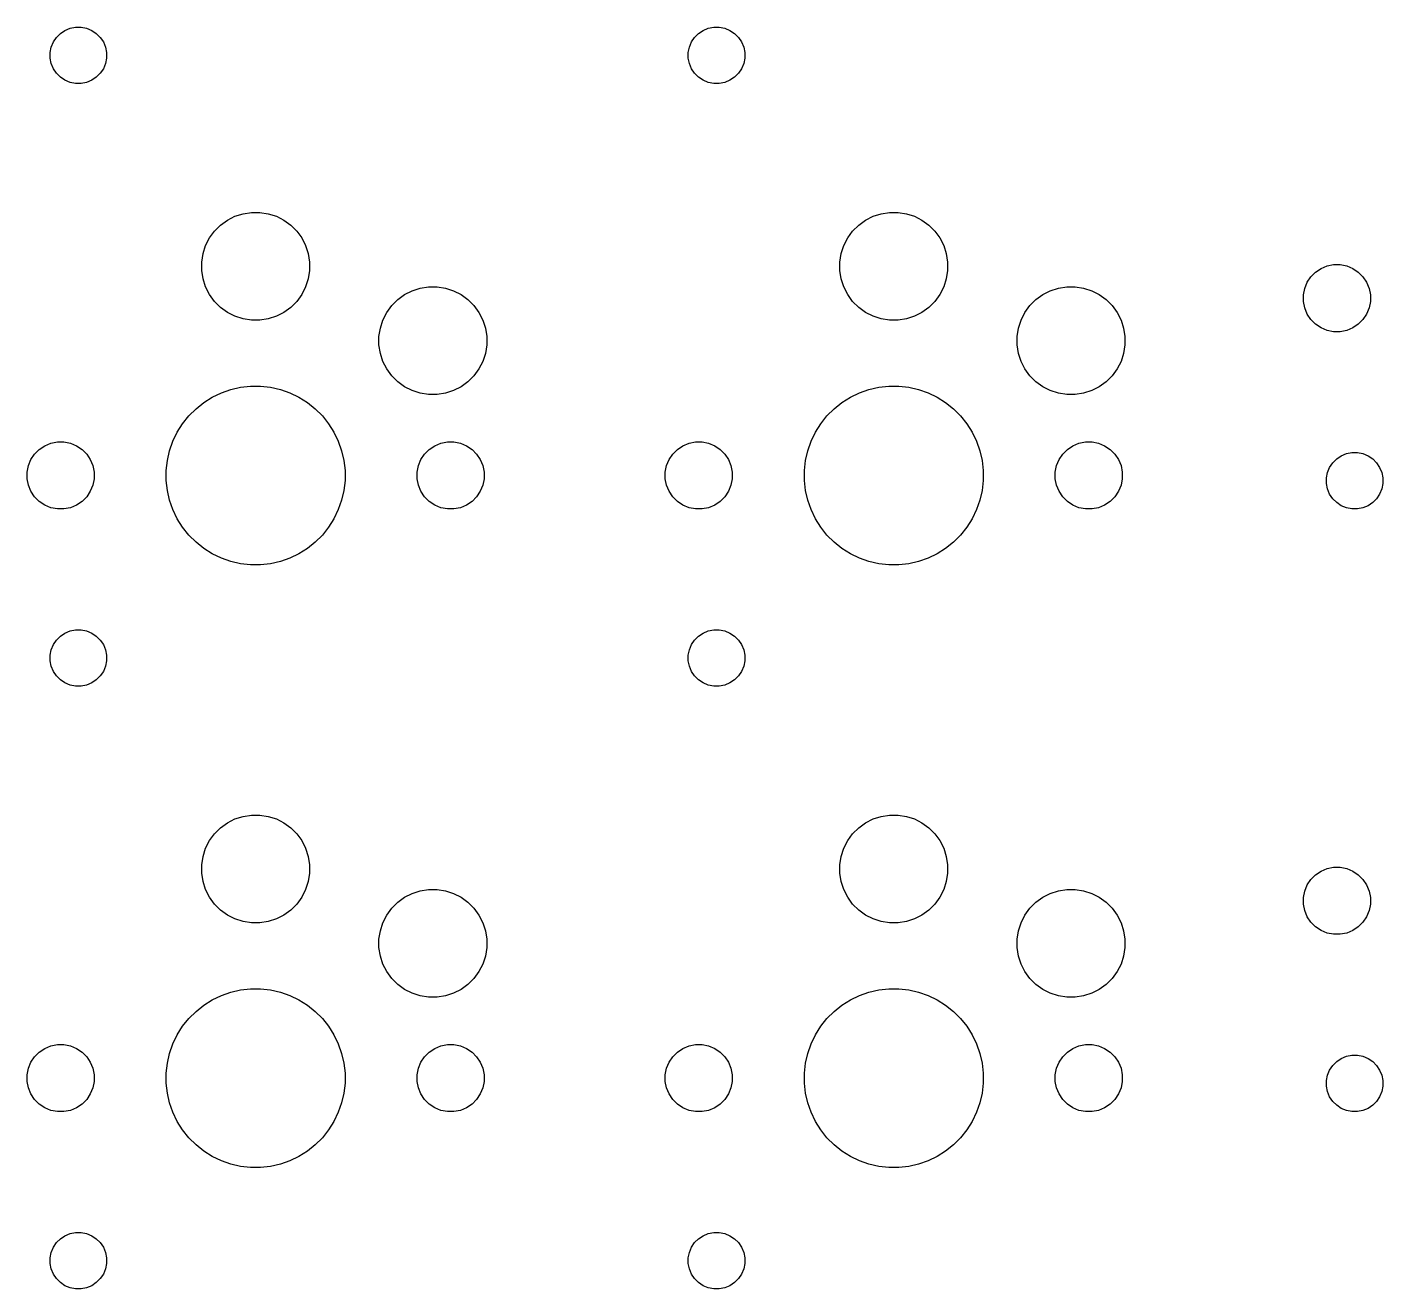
# Model space of a CAD drawing. Extents: x -0.25 to 5.63, y -3.27 to 0.69.
# Drawn here: x -0.254 to 1.252, y -2.242 to -0.841 of the extents above; entities that cross this region are included whole.
import ezdxf

# ---------------------------------------------------------------- set-up
doc = ezdxf.new("R2010")
doc.units = 0
doc.header["$MEASUREMENT"] = 0
doc.layers.add('BLACK', color=7, linetype='CONTINUOUS')

msp = doc.modelspace()

# ---------------------------------------------------------------- linework, layer by layer
at = {"layer": 'BLACK', "linetype": 'CONTINUOUS'}
for p, q in [((-0.2117, -0.8443), (-0.206, -0.8419)), ((-0.206, -0.8419), (-0.1999, -0.8407)), ((-0.1999, -0.8407), (-0.1938, -0.8407)), ((-0.1938, -0.8407), (-0.1877, -0.8419)), ((-0.1877, -0.8419), (-0.182, -0.8443)), ((0.497, -0.8443), (0.5027, -0.8419)), ((0.5027, -0.8419), (0.5087, -0.8407)), ((0.5087, -0.8407), (0.5149, -0.8407)), ((0.5149, -0.8407), (0.521, -0.8419)), ((0.521, -0.8419), (0.5267, -0.8443)), ((-0.227, -0.8629), (-0.2246, -0.8572)), ((-0.2246, -0.8572), (-0.2212, -0.8521)), ((-0.2212, -0.8521), (-0.2168, -0.8477)), ((-0.2168, -0.8477), (-0.2117, -0.8443)), ((-0.182, -0.8443), (-0.1769, -0.8477)), ((-0.1769, -0.8477), (-0.1725, -0.8521)), ((-0.1725, -0.8521), (-0.1691, -0.8572)), ((-0.1691, -0.8572), (-0.1667, -0.8629)), ((0.4817, -0.8629), (0.484, -0.8572)), ((0.484, -0.8572), (0.4875, -0.8521)), ((0.4875, -0.8521), (0.4918, -0.8477)), ((0.4918, -0.8477), (0.497, -0.8443)), ((0.5267, -0.8443), (0.5318, -0.8477)), ((0.5318, -0.8477), (0.5362, -0.8521)), ((0.5362, -0.8521), (0.5396, -0.8572)), ((0.5396, -0.8572), (0.542, -0.8629)), ((-0.2282, -0.869), (-0.227, -0.8629)), ((-0.2282, -0.8751), (-0.2282, -0.869)), ((-0.1667, -0.8629), (-0.1655, -0.869)), ((-0.1655, -0.869), (-0.1655, -0.8751)), ((0.4805, -0.869), (0.4817, -0.8629)), ((0.4805, -0.8751), (0.4805, -0.869)), ((0.542, -0.8629), (0.5432, -0.869)), ((0.5432, -0.869), (0.5432, -0.8751)), ((-0.227, -0.8812), (-0.2282, -0.8751)), ((-0.2246, -0.8869), (-0.227, -0.8812)), ((-0.2212, -0.892), (-0.2246, -0.8869)), ((-0.1691, -0.8869), (-0.1725, -0.892)), ((-0.1667, -0.8812), (-0.1691, -0.8869)), ((-0.1655, -0.8751), (-0.1667, -0.8812)), ((0.4817, -0.8812), (0.4805, -0.8751)), ((0.484, -0.8869), (0.4817, -0.8812)), ((0.4875, -0.892), (0.484, -0.8869)), ((0.5396, -0.8869), (0.5362, -0.892)), ((0.542, -0.8812), (0.5396, -0.8869)), ((0.5432, -0.8751), (0.542, -0.8812)), ((-0.2168, -0.8964), (-0.2212, -0.892)), ((-0.2117, -0.8998), (-0.2168, -0.8964)), ((-0.206, -0.9022), (-0.2117, -0.8998)), ((-0.1999, -0.9034), (-0.206, -0.9022)), ((-0.1877, -0.9022), (-0.1938, -0.9034)), ((-0.182, -0.8998), (-0.1877, -0.9022)), ((-0.1769, -0.8964), (-0.182, -0.8998)), ((-0.1725, -0.892), (-0.1769, -0.8964)), ((0.4918, -0.8964), (0.4875, -0.892)), ((0.497, -0.8998), (0.4918, -0.8964)), ((0.5027, -0.9022), (0.497, -0.8998)), ((0.5087, -0.9034), (0.5027, -0.9022)), ((0.521, -0.9022), (0.5149, -0.9034)), ((0.5267, -0.8998), (0.521, -0.9022)), ((0.5318, -0.8964), (0.5267, -0.8998)), ((0.5362, -0.892), (0.5318, -0.8964)), ((-0.1938, -0.9034), (-0.1999, -0.9034)), ((0.5149, -0.9034), (0.5087, -0.9034)), ((-0.0314, -1.0551), (-0.023, -1.0508)), ((-0.023, -1.0508), (-0.014, -1.0479)), ((-0.014, -1.0479), (-0.0047, -1.0464)), ((-0.0047, -1.0464), (0.0047, -1.0464)), ((0.0047, -1.0464), (0.014, -1.0479)), ((0.014, -1.0479), (0.023, -1.0508)), ((0.023, -1.0508), (0.0314, -1.0551)), ((0.6773, -1.0551), (0.6857, -1.0508)), ((0.6857, -1.0508), (0.6946, -1.0479)), ((0.6946, -1.0479), (0.704, -1.0464)), ((0.704, -1.0464), (0.7134, -1.0464)), ((0.7134, -1.0464), (0.7227, -1.0479)), ((0.7227, -1.0479), (0.7316, -1.0508)), ((0.7316, -1.0508), (0.74, -1.0551)), ((-0.0512, -1.0749), (-0.0457, -1.0673)), ((-0.0457, -1.0673), (-0.039, -1.0606)), ((-0.039, -1.0606), (-0.0314, -1.0551)), ((0.0314, -1.0551), (0.039, -1.0606)), ((0.039, -1.0606), (0.0457, -1.0673)), ((0.0457, -1.0673), (0.0512, -1.0749)), ((0.6575, -1.0749), (0.663, -1.0673)), ((0.663, -1.0673), (0.6697, -1.0606)), ((0.6697, -1.0606), (0.6773, -1.0551)), ((0.74, -1.0551), (0.7477, -1.0606)), ((0.7477, -1.0606), (0.7543, -1.0673)), ((0.7543, -1.0673), (0.7599, -1.0749)), ((-0.0584, -1.0923), (-0.0555, -1.0833)), ((-0.0555, -1.0833), (-0.0512, -1.0749)), ((0.0512, -1.0749), (0.0555, -1.0833)), ((0.0555, -1.0833), (0.0584, -1.0923)), ((0.6503, -1.0923), (0.6532, -1.0833)), ((0.6532, -1.0833), (0.6575, -1.0749)), ((0.7599, -1.0749), (0.7641, -1.0833)), ((0.7641, -1.0833), (0.767, -1.0923)), ((-0.0599, -1.1016), (-0.0584, -1.0923)), ((0.0584, -1.0923), (0.0599, -1.1016)), ((0.6488, -1.1016), (0.6503, -1.0923)), ((0.767, -1.0923), (0.7685, -1.1016)), ((-0.0599, -1.111), (-0.0599, -1.1016)), ((-0.0584, -1.1203), (-0.0599, -1.111)), ((0.0599, -1.111), (0.0584, -1.1203)), ((0.0599, -1.1016), (0.0599, -1.111)), ((0.6488, -1.111), (0.6488, -1.1016)), ((0.6503, -1.1203), (0.6488, -1.111)), ((0.7685, -1.111), (0.767, -1.1203)), ((0.7685, -1.1016), (0.7685, -1.111)), ((1.1719, -1.118), (1.1771, -1.1128)), ((1.1771, -1.1128), (1.1832, -1.1087)), ((1.1832, -1.1087), (1.1899, -1.1059)), ((1.1899, -1.1059), (1.1971, -1.1045)), ((1.1971, -1.1045), (1.2045, -1.1045)), ((1.2045, -1.1045), (1.2116, -1.1059)), ((1.2116, -1.1059), (1.2184, -1.1087)), ((1.2184, -1.1087), (1.2245, -1.1128)), ((1.2245, -1.1128), (1.2297, -1.118)), ((-0.0555, -1.1293), (-0.0584, -1.1203)), ((0.0584, -1.1203), (0.0555, -1.1293)), ((0.1828, -1.1306), (0.1921, -1.1291)), ((0.1921, -1.1291), (0.2016, -1.1291)), ((0.2016, -1.1291), (0.2109, -1.1306)), ((0.6532, -1.1293), (0.6503, -1.1203)), ((0.767, -1.1203), (0.7641, -1.1293)), ((0.8915, -1.1306), (0.9008, -1.1291)), ((0.9008, -1.1291), (0.9102, -1.1291)), ((0.9102, -1.1291), (0.9195, -1.1306)), ((1.165, -1.1309), (1.1678, -1.1241)), ((1.1678, -1.1241), (1.1719, -1.118)), ((1.2297, -1.118), (1.2338, -1.1241)), ((1.2338, -1.1241), (1.2366, -1.1309)), ((-0.0512, -1.1377), (-0.0555, -1.1293)), ((-0.0457, -1.1453), (-0.0512, -1.1377)), ((0.0512, -1.1377), (0.0457, -1.1453)), ((0.0555, -1.1293), (0.0512, -1.1377)), ((0.1512, -1.15), (0.1579, -1.1433)), ((0.1579, -1.1433), (0.1655, -1.1378)), ((0.1655, -1.1378), (0.1739, -1.1335)), ((0.1739, -1.1335), (0.1828, -1.1306)), ((0.2109, -1.1306), (0.2198, -1.1335)), ((0.2198, -1.1335), (0.2282, -1.1378)), ((0.2282, -1.1378), (0.2358, -1.1433)), ((0.2358, -1.1433), (0.2425, -1.15)), ((0.6575, -1.1377), (0.6532, -1.1293)), ((0.663, -1.1453), (0.6575, -1.1377)), ((0.7599, -1.1377), (0.7543, -1.1453)), ((0.7641, -1.1293), (0.7599, -1.1377)), ((0.8599, -1.15), (0.8665, -1.1433)), ((0.8665, -1.1433), (0.8741, -1.1378)), ((0.8741, -1.1378), (0.8825, -1.1335)), ((0.8825, -1.1335), (0.8915, -1.1306)), ((0.9195, -1.1306), (0.9285, -1.1335)), ((0.9285, -1.1335), (0.9369, -1.1378)), ((0.9369, -1.1378), (0.9445, -1.1433)), ((0.9445, -1.1433), (0.9512, -1.15)), ((1.1636, -1.1381), (1.165, -1.1309)), ((1.1636, -1.1454), (1.1636, -1.1381)), ((1.2366, -1.1309), (1.238, -1.1381)), ((1.238, -1.1381), (1.238, -1.1454)), ((-0.039, -1.152), (-0.0457, -1.1453)), ((-0.0314, -1.1575), (-0.039, -1.152)), ((-0.023, -1.1618), (-0.0314, -1.1575)), ((0.0314, -1.1575), (0.023, -1.1618)), ((0.039, -1.152), (0.0314, -1.1575)), ((0.0457, -1.1453), (0.039, -1.152)), ((0.1414, -1.166), (0.1457, -1.1576)), ((0.1457, -1.1576), (0.1512, -1.15)), ((0.2425, -1.15), (0.248, -1.1576)), ((0.248, -1.1576), (0.2523, -1.166)), ((0.6697, -1.152), (0.663, -1.1453)), ((0.6773, -1.1575), (0.6697, -1.152)), ((0.6857, -1.1618), (0.6773, -1.1575)), ((0.74, -1.1575), (0.7316, -1.1618)), ((0.7477, -1.152), (0.74, -1.1575)), ((0.7543, -1.1453), (0.7477, -1.152)), ((0.85, -1.166), (0.8543, -1.1576)), ((0.8543, -1.1576), (0.8599, -1.15)), ((0.9512, -1.15), (0.9567, -1.1576)), ((0.9567, -1.1576), (0.961, -1.166)), ((1.165, -1.1526), (1.1636, -1.1454)), ((1.1678, -1.1594), (1.165, -1.1526)), ((1.2366, -1.1526), (1.2338, -1.1594)), ((1.238, -1.1454), (1.2366, -1.1526)), ((-0.014, -1.1647), (-0.023, -1.1618)), ((-0.0047, -1.1662), (-0.014, -1.1647)), ((0.0047, -1.1662), (-0.0047, -1.1662)), ((0.014, -1.1647), (0.0047, -1.1662)), ((0.023, -1.1618), (0.014, -1.1647)), ((0.1385, -1.175), (0.1414, -1.166)), ((0.2523, -1.166), (0.2552, -1.175)), ((0.6946, -1.1647), (0.6857, -1.1618)), ((0.704, -1.1662), (0.6946, -1.1647)), ((0.7134, -1.1662), (0.704, -1.1662)), ((0.7227, -1.1647), (0.7134, -1.1662)), ((0.7316, -1.1618), (0.7227, -1.1647)), ((0.8471, -1.175), (0.85, -1.166)), ((0.961, -1.166), (0.9639, -1.175)), ((1.1719, -1.1655), (1.1678, -1.1594)), ((1.1771, -1.1706), (1.1719, -1.1655)), ((1.1832, -1.1747), (1.1771, -1.1706)), ((1.2245, -1.1706), (1.2184, -1.1747)), ((1.2297, -1.1655), (1.2245, -1.1706)), ((1.2338, -1.1594), (1.2297, -1.1655)), ((0.137, -1.1843), (0.1385, -1.175)), ((0.137, -1.1937), (0.137, -1.1843)), ((0.2552, -1.175), (0.2567, -1.1843)), ((0.2567, -1.1843), (0.2567, -1.1937)), ((0.8457, -1.1843), (0.8471, -1.175)), ((0.8457, -1.1937), (0.8457, -1.1843)), ((0.9639, -1.175), (0.9654, -1.1843)), ((0.9654, -1.1843), (0.9654, -1.1937)), ((1.1899, -1.1775), (1.1832, -1.1747)), ((1.1971, -1.179), (1.1899, -1.1775)), ((1.2045, -1.179), (1.1971, -1.179)), ((1.2116, -1.1775), (1.2045, -1.179)), ((1.2184, -1.1747), (1.2116, -1.1775)), ((0.1385, -1.203), (0.137, -1.1937)), ((0.1414, -1.212), (0.1385, -1.203)), ((0.2552, -1.203), (0.2523, -1.212)), ((0.2567, -1.1937), (0.2552, -1.203)), ((0.8471, -1.203), (0.8457, -1.1937)), ((0.85, -1.212), (0.8471, -1.203)), ((0.9639, -1.203), (0.961, -1.212)), ((0.9654, -1.1937), (0.9639, -1.203)), ((0.1457, -1.2203), (0.1414, -1.212)), ((0.2523, -1.212), (0.248, -1.2203)), ((0.8543, -1.2203), (0.85, -1.212)), ((0.961, -1.212), (0.9567, -1.2203)), ((0.1512, -1.228), (0.1457, -1.2203)), ((0.1579, -1.2346), (0.1512, -1.228)), ((0.2425, -1.228), (0.2358, -1.2346)), ((0.248, -1.2203), (0.2425, -1.228)), ((0.8599, -1.228), (0.8543, -1.2203)), ((0.8665, -1.2346), (0.8599, -1.228)), ((0.9512, -1.228), (0.9445, -1.2346)), ((0.9567, -1.2203), (0.9512, -1.228)), ((-0.0481, -1.2516), (-0.038, -1.2467)), ((-0.038, -1.2467), (-0.0275, -1.2431)), ((-0.0275, -1.2431), (-0.0167, -1.2406)), ((-0.0167, -1.2406), (-0.0056, -1.2393)), ((-0.0056, -1.2393), (0.0056, -1.2393)), ((0.0056, -1.2393), (0.0167, -1.2406)), ((0.0167, -1.2406), (0.0275, -1.2431)), ((0.0275, -1.2431), (0.038, -1.2467)), ((0.038, -1.2467), (0.0481, -1.2516)), ((0.1655, -1.2402), (0.1579, -1.2346)), ((0.1739, -1.2444), (0.1655, -1.2402)), ((0.1828, -1.2474), (0.1739, -1.2444)), ((0.1921, -1.2488), (0.1828, -1.2474)), ((0.2016, -1.2488), (0.1921, -1.2488)), ((0.2109, -1.2474), (0.2016, -1.2488)), ((0.2198, -1.2444), (0.2109, -1.2474)), ((0.2282, -1.2402), (0.2198, -1.2444)), ((0.2358, -1.2346), (0.2282, -1.2402)), ((0.6606, -1.2516), (0.6706, -1.2467)), ((0.6706, -1.2467), (0.6811, -1.2431)), ((0.6811, -1.2431), (0.692, -1.2406)), ((0.692, -1.2406), (0.7031, -1.2393)), ((0.7031, -1.2393), (0.7142, -1.2393)), ((0.7142, -1.2393), (0.7253, -1.2406)), ((0.7253, -1.2406), (0.7362, -1.2431)), ((0.7362, -1.2431), (0.7467, -1.2467)), ((0.7467, -1.2467), (0.7567, -1.2516)), ((0.8741, -1.2402), (0.8665, -1.2346)), ((0.8825, -1.2444), (0.8741, -1.2402)), ((0.8915, -1.2474), (0.8825, -1.2444)), ((0.9008, -1.2488), (0.8915, -1.2474)), ((0.9102, -1.2488), (0.9008, -1.2488)), ((0.9195, -1.2474), (0.9102, -1.2488)), ((0.9285, -1.2444), (0.9195, -1.2474)), ((0.9369, -1.2402), (0.9285, -1.2444)), ((0.9445, -1.2346), (0.9369, -1.2402)), ((-0.0741, -1.2723), (-0.0662, -1.2645)), ((-0.0662, -1.2645), (-0.0575, -1.2575)), ((-0.0575, -1.2575), (-0.0481, -1.2516)), ((0.0481, -1.2516), (0.0575, -1.2575)), ((0.0575, -1.2575), (0.0662, -1.2645)), ((0.0662, -1.2645), (0.0741, -1.2723)), ((0.6345, -1.2723), (0.6424, -1.2645)), ((0.6424, -1.2645), (0.6511, -1.2575)), ((0.6511, -1.2575), (0.6606, -1.2516)), ((0.7567, -1.2516), (0.7662, -1.2575)), ((0.7662, -1.2575), (0.7749, -1.2645)), ((0.7749, -1.2645), (0.7828, -1.2723)), ((-0.0811, -1.2811), (-0.0741, -1.2723)), ((0.0741, -1.2723), (0.0811, -1.2811)), ((0.6276, -1.2811), (0.6345, -1.2723)), ((0.7828, -1.2723), (0.7897, -1.2811)), ((-0.0918, -1.3005), (-0.087, -1.2905)), ((-0.087, -1.2905), (-0.0811, -1.2811)), ((0.0811, -1.2811), (0.087, -1.2905)), ((0.087, -1.2905), (0.0918, -1.3005)), ((0.6168, -1.3005), (0.6217, -1.2905)), ((0.6217, -1.2905), (0.6276, -1.2811)), ((0.7897, -1.2811), (0.7957, -1.2905)), ((0.7957, -1.2905), (0.8005, -1.3005)), ((-0.2454, -1.3149), (-0.2403, -1.3097)), ((-0.2403, -1.3097), (-0.2342, -1.3056)), ((-0.2342, -1.3056), (-0.2274, -1.3028)), ((-0.2274, -1.3028), (-0.2202, -1.3014)), ((-0.2202, -1.3014), (-0.2129, -1.3014)), ((-0.2129, -1.3014), (-0.2057, -1.3028)), ((-0.2057, -1.3028), (-0.1989, -1.3056)), ((-0.1989, -1.3056), (-0.1928, -1.3097)), ((-0.1928, -1.3097), (-0.1876, -1.3149)), ((-0.0955, -1.3111), (-0.0918, -1.3005)), ((0.0918, -1.3005), (0.0955, -1.3111)), ((0.1876, -1.3149), (0.1928, -1.3097)), ((0.1928, -1.3097), (0.1989, -1.3056)), ((0.1989, -1.3056), (0.2057, -1.3028)), ((0.2057, -1.3028), (0.2129, -1.3014)), ((0.2129, -1.3014), (0.2202, -1.3014)), ((0.2202, -1.3014), (0.2274, -1.3028)), ((0.2274, -1.3028), (0.2342, -1.3056)), ((0.2342, -1.3056), (0.2403, -1.3097)), ((0.2403, -1.3097), (0.2454, -1.3149)), ((0.4632, -1.3149), (0.4684, -1.3097)), ((0.4684, -1.3097), (0.4745, -1.3056)), ((0.4745, -1.3056), (0.4813, -1.3028)), ((0.4813, -1.3028), (0.4885, -1.3014)), ((0.4885, -1.3014), (0.4958, -1.3014)), ((0.4958, -1.3014), (0.503, -1.3028)), ((0.503, -1.3028), (0.5098, -1.3056)), ((0.5098, -1.3056), (0.5159, -1.3097)), ((0.5159, -1.3097), (0.521, -1.3149)), ((0.6131, -1.3111), (0.6168, -1.3005)), ((0.8005, -1.3005), (0.8042, -1.3111)), ((0.8963, -1.3149), (0.9015, -1.3097)), ((0.9015, -1.3097), (0.9076, -1.3056)), ((0.9076, -1.3056), (0.9143, -1.3028)), ((0.9143, -1.3028), (0.9215, -1.3014)), ((0.9215, -1.3014), (0.9289, -1.3014)), ((0.9289, -1.3014), (0.9361, -1.3028)), ((0.9361, -1.3028), (0.9428, -1.3056)), ((0.9428, -1.3056), (0.9489, -1.3097)), ((0.9489, -1.3097), (0.9541, -1.3149)), ((-0.2523, -1.3277), (-0.2495, -1.321)), ((-0.2495, -1.321), (-0.2454, -1.3149)), ((-0.1876, -1.3149), (-0.1836, -1.321)), ((-0.1836, -1.321), (-0.1807, -1.3277)), ((-0.0993, -1.333), (-0.098, -1.3219)), ((-0.098, -1.3219), (-0.0955, -1.3111)), ((0.0955, -1.3111), (0.098, -1.3219)), ((0.098, -1.3219), (0.0993, -1.333)), ((0.1807, -1.3277), (0.1836, -1.321)), ((0.1836, -1.321), (0.1876, -1.3149)), ((0.2454, -1.3149), (0.2495, -1.321)), ((0.2495, -1.321), (0.2523, -1.3277)), ((0.4563, -1.3277), (0.4591, -1.321)), ((0.4591, -1.321), (0.4632, -1.3149)), ((0.521, -1.3149), (0.5251, -1.321)), ((0.5251, -1.321), (0.5279, -1.3277)), ((0.6094, -1.333), (0.6107, -1.3219)), ((0.6107, -1.3219), (0.6131, -1.3111)), ((0.8042, -1.3111), (0.8067, -1.3219)), ((0.8067, -1.3219), (0.8079, -1.333)), ((0.8894, -1.3277), (0.8922, -1.321)), ((0.8922, -1.321), (0.8963, -1.3149)), ((0.9541, -1.3149), (0.9582, -1.321)), ((0.9582, -1.321), (0.961, -1.3277)), ((1.1927, -1.3296), (1.1961, -1.3245)), ((1.1961, -1.3245), (1.2005, -1.3201)), ((1.2005, -1.3201), (1.2056, -1.3167)), ((1.2056, -1.3167), (1.2113, -1.3143)), ((1.2113, -1.3143), (1.2174, -1.3131)), ((1.2174, -1.3131), (1.2236, -1.3131)), ((1.2236, -1.3131), (1.2296, -1.3143)), ((1.2296, -1.3143), (1.2353, -1.3167)), ((1.2353, -1.3167), (1.2405, -1.3201)), ((1.2405, -1.3201), (1.2448, -1.3245)), ((1.2448, -1.3245), (1.2482, -1.3296)), ((-0.2538, -1.3349), (-0.2523, -1.3277)), ((-0.2538, -1.3422), (-0.2538, -1.3349)), ((-0.1807, -1.3277), (-0.1793, -1.3349)), ((-0.1793, -1.3349), (-0.1793, -1.3422)), ((-0.0993, -1.3442), (-0.0993, -1.333)), ((0.0993, -1.333), (0.0993, -1.3442)), ((0.1793, -1.3349), (0.1807, -1.3277)), ((0.1793, -1.3422), (0.1793, -1.3349)), ((0.2523, -1.3277), (0.2538, -1.3349)), ((0.2538, -1.3349), (0.2538, -1.3422)), ((0.4549, -1.3349), (0.4563, -1.3277)), ((0.4549, -1.3422), (0.4549, -1.3349)), ((0.5279, -1.3277), (0.5293, -1.3349)), ((0.5293, -1.3349), (0.5293, -1.3422)), ((0.6094, -1.3442), (0.6094, -1.333)), ((0.8079, -1.333), (0.8079, -1.3442)), ((0.888, -1.3349), (0.8894, -1.3277)), ((0.888, -1.3422), (0.888, -1.3349)), ((0.961, -1.3277), (0.9624, -1.3349)), ((0.9624, -1.3349), (0.9624, -1.3422)), ((1.1891, -1.3414), (1.1903, -1.3353)), ((1.1903, -1.3353), (1.1927, -1.3296)), ((1.2482, -1.3296), (1.2506, -1.3353)), ((1.2506, -1.3353), (1.2518, -1.3414)), ((-0.2523, -1.3494), (-0.2538, -1.3422)), ((-0.2495, -1.3562), (-0.2523, -1.3494)), ((-0.1807, -1.3494), (-0.1836, -1.3562)), ((-0.1793, -1.3422), (-0.1807, -1.3494)), ((-0.098, -1.3552), (-0.0993, -1.3442)), ((0.0993, -1.3442), (0.098, -1.3552)), ((0.1807, -1.3494), (0.1793, -1.3422)), ((0.1836, -1.3562), (0.1807, -1.3494)), ((0.2523, -1.3494), (0.2495, -1.3562)), ((0.2538, -1.3422), (0.2523, -1.3494)), ((0.4563, -1.3494), (0.4549, -1.3422)), ((0.4591, -1.3562), (0.4563, -1.3494)), ((0.5279, -1.3494), (0.5251, -1.3562)), ((0.5293, -1.3422), (0.5279, -1.3494)), ((0.6107, -1.3552), (0.6094, -1.3442)), ((0.8079, -1.3442), (0.8067, -1.3552)), ((0.8894, -1.3494), (0.888, -1.3422)), ((0.8922, -1.3562), (0.8894, -1.3494)), ((0.961, -1.3494), (0.9582, -1.3562)), ((0.9624, -1.3422), (0.961, -1.3494)), ((1.1891, -1.3476), (1.1891, -1.3414)), ((1.1903, -1.3536), (1.1891, -1.3476)), ((1.1927, -1.3593), (1.1903, -1.3536)), ((1.2506, -1.3536), (1.2482, -1.3593)), ((1.2518, -1.3476), (1.2506, -1.3536)), ((1.2518, -1.3414), (1.2518, -1.3476)), ((-0.2454, -1.3623), (-0.2495, -1.3562)), ((-0.2403, -1.3675), (-0.2454, -1.3623)), ((-0.2342, -1.3716), (-0.2403, -1.3675)), ((-0.1928, -1.3675), (-0.1989, -1.3716)), ((-0.1876, -1.3623), (-0.1928, -1.3675)), ((-0.1836, -1.3562), (-0.1876, -1.3623)), ((-0.0955, -1.3661), (-0.098, -1.3552)), ((-0.0918, -1.3766), (-0.0955, -1.3661)), ((0.0955, -1.3661), (0.0918, -1.3766)), ((0.098, -1.3552), (0.0955, -1.3661)), ((0.1876, -1.3623), (0.1836, -1.3562)), ((0.1928, -1.3675), (0.1876, -1.3623)), ((0.1989, -1.3716), (0.1928, -1.3675)), ((0.2403, -1.3675), (0.2342, -1.3716)), ((0.2454, -1.3623), (0.2403, -1.3675)), ((0.2495, -1.3562), (0.2454, -1.3623)), ((0.4632, -1.3623), (0.4591, -1.3562)), ((0.4684, -1.3675), (0.4632, -1.3623)), ((0.4745, -1.3716), (0.4684, -1.3675)), ((0.5159, -1.3675), (0.5098, -1.3716)), ((0.521, -1.3623), (0.5159, -1.3675)), ((0.5251, -1.3562), (0.521, -1.3623)), ((0.6131, -1.3661), (0.6107, -1.3552)), ((0.6168, -1.3766), (0.6131, -1.3661)), ((0.8042, -1.3661), (0.8005, -1.3766)), ((0.8067, -1.3552), (0.8042, -1.3661)), ((0.8963, -1.3623), (0.8922, -1.3562)), ((0.9015, -1.3675), (0.8963, -1.3623)), ((0.9076, -1.3716), (0.9015, -1.3675)), ((0.9489, -1.3675), (0.9428, -1.3716)), ((0.9541, -1.3623), (0.9489, -1.3675)), ((0.9582, -1.3562), (0.9541, -1.3623)), ((1.1961, -1.3645), (1.1927, -1.3593)), ((1.2005, -1.3688), (1.1961, -1.3645)), ((1.2056, -1.3723), (1.2005, -1.3688)), ((1.2405, -1.3688), (1.2353, -1.3723)), ((1.2448, -1.3645), (1.2405, -1.3688)), ((1.2482, -1.3593), (1.2448, -1.3645)), ((-0.2274, -1.3744), (-0.2342, -1.3716)), ((-0.2202, -1.3758), (-0.2274, -1.3744)), ((-0.2129, -1.3758), (-0.2202, -1.3758)), ((-0.2057, -1.3744), (-0.2129, -1.3758)), ((-0.1989, -1.3716), (-0.2057, -1.3744)), ((-0.087, -1.3867), (-0.0918, -1.3766)), ((0.0918, -1.3766), (0.087, -1.3867)), ((0.2057, -1.3744), (0.1989, -1.3716)), ((0.2129, -1.3758), (0.2057, -1.3744)), ((0.2202, -1.3758), (0.2129, -1.3758)), ((0.2274, -1.3744), (0.2202, -1.3758)), ((0.2342, -1.3716), (0.2274, -1.3744)), ((0.4813, -1.3744), (0.4745, -1.3716)), ((0.4885, -1.3758), (0.4813, -1.3744)), ((0.4958, -1.3758), (0.4885, -1.3758)), ((0.503, -1.3744), (0.4958, -1.3758)), ((0.5098, -1.3716), (0.503, -1.3744)), ((0.6217, -1.3867), (0.6168, -1.3766)), ((0.8005, -1.3766), (0.7957, -1.3867)), ((0.9143, -1.3744), (0.9076, -1.3716)), ((0.9215, -1.3758), (0.9143, -1.3744)), ((0.9289, -1.3758), (0.9215, -1.3758)), ((0.9361, -1.3744), (0.9289, -1.3758)), ((0.9428, -1.3716), (0.9361, -1.3744)), ((1.2113, -1.3746), (1.2056, -1.3723)), ((1.2174, -1.3758), (1.2113, -1.3746)), ((1.2236, -1.3758), (1.2174, -1.3758)), ((1.2296, -1.3746), (1.2236, -1.3758)), ((1.2353, -1.3723), (1.2296, -1.3746)), ((-0.0811, -1.3961), (-0.087, -1.3867)), ((-0.0741, -1.4048), (-0.0811, -1.3961)), ((0.0811, -1.3961), (0.0741, -1.4048)), ((0.087, -1.3867), (0.0811, -1.3961)), ((0.6276, -1.3961), (0.6217, -1.3867)), ((0.6345, -1.4048), (0.6276, -1.3961)), ((0.7897, -1.3961), (0.7828, -1.4048)), ((0.7957, -1.3867), (0.7897, -1.3961)), ((-0.0662, -1.4127), (-0.0741, -1.4048)), ((-0.0575, -1.4197), (-0.0662, -1.4127)), ((0.0662, -1.4127), (0.0575, -1.4197)), ((0.0741, -1.4048), (0.0662, -1.4127)), ((0.6424, -1.4127), (0.6345, -1.4048)), ((0.6511, -1.4197), (0.6424, -1.4127)), ((0.7749, -1.4127), (0.7662, -1.4197)), ((0.7828, -1.4048), (0.7749, -1.4127)), ((-0.0481, -1.4256), (-0.0575, -1.4197)), ((-0.038, -1.4304), (-0.0481, -1.4256)), ((0.0481, -1.4256), (0.038, -1.4304)), ((0.0575, -1.4197), (0.0481, -1.4256)), ((0.6606, -1.4256), (0.6511, -1.4197)), ((0.6706, -1.4304), (0.6606, -1.4256)), ((0.7567, -1.4256), (0.7467, -1.4304)), ((0.7662, -1.4197), (0.7567, -1.4256)), ((-0.0275, -1.4341), (-0.038, -1.4304)), ((-0.0167, -1.4366), (-0.0275, -1.4341)), ((-0.0056, -1.4378), (-0.0167, -1.4366)), ((0.0056, -1.4378), (-0.0056, -1.4378)), ((0.0167, -1.4366), (0.0056, -1.4378)), ((0.0275, -1.4341), (0.0167, -1.4366)), ((0.038, -1.4304), (0.0275, -1.4341)), ((0.6811, -1.4341), (0.6706, -1.4304)), ((0.692, -1.4366), (0.6811, -1.4341)), ((0.7031, -1.4378), (0.692, -1.4366)), ((0.7142, -1.4378), (0.7031, -1.4378)), ((0.7253, -1.4366), (0.7142, -1.4378)), ((0.7362, -1.4341), (0.7253, -1.4366)), ((0.7467, -1.4304), (0.7362, -1.4341)), ((-0.2212, -1.5214), (-0.2168, -1.517)), ((-0.2168, -1.517), (-0.2117, -1.5136)), ((-0.2117, -1.5136), (-0.206, -1.5112)), ((-0.206, -1.5112), (-0.1999, -1.51)), ((-0.1999, -1.51), (-0.1938, -1.51)), ((-0.1938, -1.51), (-0.1877, -1.5112)), ((-0.1877, -1.5112), (-0.182, -1.5136)), ((-0.182, -1.5136), (-0.1769, -1.517)), ((-0.1769, -1.517), (-0.1725, -1.5214)), ((0.4875, -1.5214), (0.4918, -1.517)), ((0.4918, -1.517), (0.497, -1.5136)), ((0.497, -1.5136), (0.5027, -1.5112)), ((0.5027, -1.5112), (0.5087, -1.51)), ((0.5087, -1.51), (0.5149, -1.51)), ((0.5149, -1.51), (0.521, -1.5112)), ((0.521, -1.5112), (0.5267, -1.5136)), ((0.5267, -1.5136), (0.5318, -1.517)), ((0.5318, -1.517), (0.5362, -1.5214)), ((-0.2282, -1.5383), (-0.227, -1.5322)), ((-0.227, -1.5322), (-0.2246, -1.5265)), ((-0.2246, -1.5265), (-0.2212, -1.5214)), ((-0.1725, -1.5214), (-0.1691, -1.5265)), ((-0.1691, -1.5265), (-0.1667, -1.5322)), ((-0.1667, -1.5322), (-0.1655, -1.5383)), ((0.4805, -1.5383), (0.4817, -1.5322)), ((0.4817, -1.5322), (0.484, -1.5265)), ((0.484, -1.5265), (0.4875, -1.5214)), ((0.5362, -1.5214), (0.5396, -1.5265)), ((0.5396, -1.5265), (0.542, -1.5322)), ((0.542, -1.5322), (0.5432, -1.5383)), ((-0.2282, -1.5444), (-0.2282, -1.5383)), ((-0.227, -1.5505), (-0.2282, -1.5444)), ((-0.2246, -1.5562), (-0.227, -1.5505)), ((-0.1667, -1.5505), (-0.1691, -1.5562)), ((-0.1655, -1.5444), (-0.1667, -1.5505)), ((-0.1655, -1.5383), (-0.1655, -1.5444)), ((0.4805, -1.5444), (0.4805, -1.5383)), ((0.4817, -1.5505), (0.4805, -1.5444)), ((0.484, -1.5562), (0.4817, -1.5505)), ((0.542, -1.5505), (0.5396, -1.5562)), ((0.5432, -1.5444), (0.542, -1.5505)), ((0.5432, -1.5383), (0.5432, -1.5444)), ((-0.2212, -1.5613), (-0.2246, -1.5562)), ((-0.2168, -1.5657), (-0.2212, -1.5613)), ((-0.2117, -1.5691), (-0.2168, -1.5657)), ((-0.1769, -1.5657), (-0.182, -1.5691)), ((-0.1725, -1.5613), (-0.1769, -1.5657)), ((-0.1691, -1.5562), (-0.1725, -1.5613)), ((0.4875, -1.5613), (0.484, -1.5562)), ((0.4918, -1.5657), (0.4875, -1.5613)), ((0.497, -1.5691), (0.4918, -1.5657)), ((0.5318, -1.5657), (0.5267, -1.5691)), ((0.5362, -1.5613), (0.5318, -1.5657)), ((0.5396, -1.5562), (0.5362, -1.5613)), ((-0.206, -1.5715), (-0.2117, -1.5691)), ((-0.1999, -1.5727), (-0.206, -1.5715)), ((-0.1938, -1.5727), (-0.1999, -1.5727)), ((-0.1877, -1.5715), (-0.1938, -1.5727)), ((-0.182, -1.5691), (-0.1877, -1.5715)), ((0.5027, -1.5715), (0.497, -1.5691)), ((0.5087, -1.5727), (0.5027, -1.5715)), ((0.5149, -1.5727), (0.5087, -1.5727)), ((0.521, -1.5715), (0.5149, -1.5727)), ((0.5267, -1.5691), (0.521, -1.5715)), ((-0.014, -1.7172), (-0.0047, -1.7157)), ((-0.0047, -1.7157), (0.0047, -1.7157)), ((0.0047, -1.7157), (0.014, -1.7172)), ((0.6946, -1.7172), (0.704, -1.7157)), ((0.704, -1.7157), (0.7134, -1.7157)), ((0.7134, -1.7157), (0.7227, -1.7172)), ((-0.0457, -1.7366), (-0.039, -1.7299)), ((-0.039, -1.7299), (-0.0314, -1.7244)), ((-0.0314, -1.7244), (-0.023, -1.7201)), ((-0.023, -1.7201), (-0.014, -1.7172)), ((0.014, -1.7172), (0.023, -1.7201)), ((0.023, -1.7201), (0.0314, -1.7244)), ((0.0314, -1.7244), (0.039, -1.7299)), ((0.039, -1.7299), (0.0457, -1.7366)), ((0.663, -1.7366), (0.6697, -1.7299)), ((0.6697, -1.7299), (0.6773, -1.7244)), ((0.6773, -1.7244), (0.6857, -1.7201)), ((0.6857, -1.7201), (0.6946, -1.7172)), ((0.7227, -1.7172), (0.7316, -1.7201)), ((0.7316, -1.7201), (0.74, -1.7244)), ((0.74, -1.7244), (0.7477, -1.7299)), ((0.7477, -1.7299), (0.7543, -1.7366)), ((-0.0555, -1.7526), (-0.0512, -1.7442)), ((-0.0512, -1.7442), (-0.0457, -1.7366)), ((0.0457, -1.7366), (0.0512, -1.7442)), ((0.0512, -1.7442), (0.0555, -1.7526)), ((0.6532, -1.7526), (0.6575, -1.7442)), ((0.6575, -1.7442), (0.663, -1.7366)), ((0.7543, -1.7366), (0.7599, -1.7442)), ((0.7599, -1.7442), (0.7641, -1.7526)), ((-0.0584, -1.7616), (-0.0555, -1.7526)), ((0.0555, -1.7526), (0.0584, -1.7616)), ((0.6503, -1.7616), (0.6532, -1.7526)), ((0.7641, -1.7526), (0.767, -1.7616)), ((-0.0599, -1.7709), (-0.0584, -1.7616)), ((-0.0599, -1.7803), (-0.0599, -1.7709)), ((0.0584, -1.7616), (0.0599, -1.7709)), ((0.0599, -1.7709), (0.0599, -1.7803)), ((0.6488, -1.7709), (0.6503, -1.7616)), ((0.6488, -1.7803), (0.6488, -1.7709)), ((0.767, -1.7616), (0.7685, -1.7709)), ((0.7685, -1.7709), (0.7685, -1.7803)), ((1.1832, -1.778), (1.1899, -1.7752)), ((1.1899, -1.7752), (1.1971, -1.7738)), ((1.1971, -1.7738), (1.2045, -1.7738)), ((1.2045, -1.7738), (1.2116, -1.7752)), ((1.2116, -1.7752), (1.2184, -1.778)), ((-0.0584, -1.7896), (-0.0599, -1.7803)), ((-0.0555, -1.7986), (-0.0584, -1.7896)), ((0.0584, -1.7896), (0.0555, -1.7986)), ((0.0599, -1.7803), (0.0584, -1.7896)), ((0.6503, -1.7896), (0.6488, -1.7803)), ((0.6532, -1.7986), (0.6503, -1.7896)), ((0.767, -1.7896), (0.7641, -1.7986)), ((0.7685, -1.7803), (0.767, -1.7896)), ((1.1678, -1.7934), (1.1719, -1.7873)), ((1.1719, -1.7873), (1.1771, -1.7821)), ((1.1771, -1.7821), (1.1832, -1.778)), ((1.2184, -1.778), (1.2245, -1.7821)), ((1.2245, -1.7821), (1.2297, -1.7873)), ((1.2297, -1.7873), (1.2338, -1.7934)), ((-0.0512, -1.807), (-0.0555, -1.7986)), ((0.0555, -1.7986), (0.0512, -1.807)), ((0.1655, -1.8071), (0.1739, -1.8028)), ((0.1739, -1.8028), (0.1828, -1.7999)), ((0.1828, -1.7999), (0.1921, -1.7984)), ((0.1921, -1.7984), (0.2016, -1.7984)), ((0.2016, -1.7984), (0.2109, -1.7999)), ((0.2109, -1.7999), (0.2198, -1.8028)), ((0.2198, -1.8028), (0.2282, -1.8071)), ((0.6575, -1.807), (0.6532, -1.7986)), ((0.7641, -1.7986), (0.7599, -1.807)), ((0.8741, -1.8071), (0.8825, -1.8028)), ((0.8825, -1.8028), (0.8915, -1.7999)), ((0.8915, -1.7999), (0.9008, -1.7984)), ((0.9008, -1.7984), (0.9102, -1.7984)), ((0.9102, -1.7984), (0.9195, -1.7999)), ((0.9195, -1.7999), (0.9285, -1.8028)), ((0.9285, -1.8028), (0.9369, -1.8071)), ((1.1636, -1.8074), (1.165, -1.8002)), ((1.165, -1.8002), (1.1678, -1.7934)), ((1.2338, -1.7934), (1.2366, -1.8002)), ((1.2366, -1.8002), (1.238, -1.8074)), ((-0.0457, -1.8146), (-0.0512, -1.807)), ((-0.039, -1.8212), (-0.0457, -1.8146)), ((-0.0314, -1.8268), (-0.039, -1.8212)), ((0.039, -1.8212), (0.0314, -1.8268)), ((0.0457, -1.8146), (0.039, -1.8212)), ((0.0512, -1.807), (0.0457, -1.8146)), ((0.1457, -1.8269), (0.1512, -1.8193)), ((0.1512, -1.8193), (0.1579, -1.8126)), ((0.1579, -1.8126), (0.1655, -1.8071)), ((0.2282, -1.8071), (0.2358, -1.8126)), ((0.2358, -1.8126), (0.2425, -1.8193)), ((0.2425, -1.8193), (0.248, -1.8269)), ((0.663, -1.8146), (0.6575, -1.807)), ((0.6697, -1.8212), (0.663, -1.8146)), ((0.6773, -1.8268), (0.6697, -1.8212)), ((0.7477, -1.8212), (0.74, -1.8268)), ((0.7543, -1.8146), (0.7477, -1.8212)), ((0.7599, -1.807), (0.7543, -1.8146)), ((0.8543, -1.8269), (0.8599, -1.8193)), ((0.8599, -1.8193), (0.8665, -1.8126)), ((0.8665, -1.8126), (0.8741, -1.8071)), ((0.9369, -1.8071), (0.9445, -1.8126)), ((0.9445, -1.8126), (0.9512, -1.8193)), ((0.9512, -1.8193), (0.9567, -1.8269)), ((1.1636, -1.8147), (1.1636, -1.8074)), ((1.165, -1.8219), (1.1636, -1.8147)), ((1.238, -1.8147), (1.2366, -1.8219)), ((1.238, -1.8074), (1.238, -1.8147)), ((-0.023, -1.8311), (-0.0314, -1.8268)), ((-0.014, -1.834), (-0.023, -1.8311)), ((-0.0047, -1.8354), (-0.014, -1.834)), ((0.0047, -1.8354), (-0.0047, -1.8354)), ((0.014, -1.834), (0.0047, -1.8354)), ((0.023, -1.8311), (0.014, -1.834)), ((0.0314, -1.8268), (0.023, -1.8311)), ((0.1385, -1.8443), (0.1414, -1.8353)), ((0.1414, -1.8353), (0.1457, -1.8269)), ((0.248, -1.8269), (0.2523, -1.8353)), ((0.2523, -1.8353), (0.2552, -1.8443)), ((0.6857, -1.8311), (0.6773, -1.8268)), ((0.6946, -1.834), (0.6857, -1.8311)), ((0.704, -1.8354), (0.6946, -1.834)), ((0.7134, -1.8354), (0.704, -1.8354)), ((0.7227, -1.834), (0.7134, -1.8354)), ((0.7316, -1.8311), (0.7227, -1.834)), ((0.74, -1.8268), (0.7316, -1.8311)), ((0.8471, -1.8443), (0.85, -1.8353)), ((0.85, -1.8353), (0.8543, -1.8269)), ((0.9567, -1.8269), (0.961, -1.8353)), ((0.961, -1.8353), (0.9639, -1.8443)), ((1.1678, -1.8287), (1.165, -1.8219)), ((1.1719, -1.8348), (1.1678, -1.8287)), ((1.1771, -1.8399), (1.1719, -1.8348)), ((1.2297, -1.8348), (1.2245, -1.8399)), ((1.2338, -1.8287), (1.2297, -1.8348)), ((1.2366, -1.8219), (1.2338, -1.8287)), ((0.137, -1.8536), (0.1385, -1.8443)), ((0.2552, -1.8443), (0.2567, -1.8536)), ((0.8457, -1.8536), (0.8471, -1.8443)), ((0.9639, -1.8443), (0.9654, -1.8536)), ((1.1832, -1.844), (1.1771, -1.8399)), ((1.1899, -1.8468), (1.1832, -1.844)), ((1.1971, -1.8482), (1.1899, -1.8468)), ((1.2045, -1.8482), (1.1971, -1.8482)), ((1.2116, -1.8468), (1.2045, -1.8482)), ((1.2184, -1.844), (1.2116, -1.8468)), ((1.2245, -1.8399), (1.2184, -1.844)), ((0.137, -1.863), (0.137, -1.8536)), ((0.1385, -1.8723), (0.137, -1.863)), ((0.2567, -1.863), (0.2552, -1.8723)), ((0.2567, -1.8536), (0.2567, -1.863)), ((0.8457, -1.863), (0.8457, -1.8536)), ((0.8471, -1.8723), (0.8457, -1.863)), ((0.9654, -1.863), (0.9639, -1.8723)), ((0.9654, -1.8536), (0.9654, -1.863)), ((0.1414, -1.8812), (0.1385, -1.8723)), ((0.1457, -1.8896), (0.1414, -1.8812)), ((0.2523, -1.8812), (0.248, -1.8896)), ((0.2552, -1.8723), (0.2523, -1.8812)), ((0.85, -1.8812), (0.8471, -1.8723)), ((0.8543, -1.8896), (0.85, -1.8812)), ((0.961, -1.8812), (0.9567, -1.8896)), ((0.9639, -1.8723), (0.961, -1.8812)), ((0.1512, -1.8973), (0.1457, -1.8896)), ((0.248, -1.8896), (0.2425, -1.8973)), ((0.8599, -1.8973), (0.8543, -1.8896)), ((0.9567, -1.8896), (0.9512, -1.8973)), ((-0.0275, -1.9123), (-0.0167, -1.9099)), ((-0.0167, -1.9099), (-0.0056, -1.9086)), ((-0.0056, -1.9086), (0.0056, -1.9086)), ((0.0056, -1.9086), (0.0167, -1.9099)), ((0.0167, -1.9099), (0.0275, -1.9123)), ((0.1579, -1.9039), (0.1512, -1.8973)), ((0.1655, -1.9095), (0.1579, -1.9039)), ((0.1739, -1.9137), (0.1655, -1.9095)), ((0.2282, -1.9095), (0.2198, -1.9137)), ((0.2358, -1.9039), (0.2282, -1.9095)), ((0.2425, -1.8973), (0.2358, -1.9039)), ((0.6811, -1.9123), (0.692, -1.9099)), ((0.692, -1.9099), (0.7031, -1.9086)), ((0.7031, -1.9086), (0.7142, -1.9086)), ((0.7142, -1.9086), (0.7253, -1.9099)), ((0.7253, -1.9099), (0.7362, -1.9123)), ((0.8665, -1.9039), (0.8599, -1.8973)), ((0.8741, -1.9095), (0.8665, -1.9039)), ((0.8825, -1.9137), (0.8741, -1.9095)), ((0.9369, -1.9095), (0.9285, -1.9137)), ((0.9445, -1.9039), (0.9369, -1.9095)), ((0.9512, -1.8973), (0.9445, -1.9039)), ((-0.0662, -1.9338), (-0.0575, -1.9268)), ((-0.0575, -1.9268), (-0.0481, -1.9209)), ((-0.0481, -1.9209), (-0.038, -1.916)), ((-0.038, -1.916), (-0.0275, -1.9123)), ((0.0275, -1.9123), (0.038, -1.916)), ((0.038, -1.916), (0.0481, -1.9209)), ((0.0481, -1.9209), (0.0575, -1.9268)), ((0.0575, -1.9268), (0.0662, -1.9338)), ((0.1828, -1.9166), (0.1739, -1.9137)), ((0.1921, -1.9181), (0.1828, -1.9166)), ((0.2016, -1.9181), (0.1921, -1.9181)), ((0.2109, -1.9166), (0.2016, -1.9181)), ((0.2198, -1.9137), (0.2109, -1.9166)), ((0.6424, -1.9338), (0.6511, -1.9268)), ((0.6511, -1.9268), (0.6606, -1.9209)), ((0.6606, -1.9209), (0.6706, -1.916)), ((0.6706, -1.916), (0.6811, -1.9123)), ((0.7362, -1.9123), (0.7467, -1.916)), ((0.7467, -1.916), (0.7567, -1.9209)), ((0.7567, -1.9209), (0.7662, -1.9268)), ((0.7662, -1.9268), (0.7749, -1.9338)), ((0.8915, -1.9166), (0.8825, -1.9137)), ((0.9008, -1.9181), (0.8915, -1.9166)), ((0.9102, -1.9181), (0.9008, -1.9181)), ((0.9195, -1.9166), (0.9102, -1.9181)), ((0.9285, -1.9137), (0.9195, -1.9166)), ((-0.0811, -1.9503), (-0.0741, -1.9416)), ((-0.0741, -1.9416), (-0.0662, -1.9338)), ((0.0662, -1.9338), (0.0741, -1.9416)), ((0.0741, -1.9416), (0.0811, -1.9503)), ((0.6276, -1.9503), (0.6345, -1.9416)), ((0.6345, -1.9416), (0.6424, -1.9338)), ((0.7749, -1.9338), (0.7828, -1.9416)), ((0.7828, -1.9416), (0.7897, -1.9503)), ((-0.087, -1.9598), (-0.0811, -1.9503)), ((0.0811, -1.9503), (0.087, -1.9598)), ((0.6217, -1.9598), (0.6276, -1.9503)), ((0.7897, -1.9503), (0.7957, -1.9598)), ((-0.2342, -1.9749), (-0.2274, -1.9721)), ((-0.2274, -1.9721), (-0.2202, -1.9707)), ((-0.2202, -1.9707), (-0.2129, -1.9707)), ((-0.2129, -1.9707), (-0.2057, -1.9721)), ((-0.2057, -1.9721), (-0.1989, -1.9749)), ((-0.0955, -1.9804), (-0.0918, -1.9698)), ((-0.0918, -1.9698), (-0.087, -1.9598)), ((0.087, -1.9598), (0.0918, -1.9698)), ((0.0918, -1.9698), (0.0955, -1.9804)), ((0.1989, -1.9749), (0.2057, -1.9721)), ((0.2057, -1.9721), (0.2129, -1.9707)), ((0.2129, -1.9707), (0.2202, -1.9707)), ((0.2202, -1.9707), (0.2274, -1.9721)), ((0.2274, -1.9721), (0.2342, -1.9749)), ((0.4745, -1.9749), (0.4813, -1.9721)), ((0.4813, -1.9721), (0.4885, -1.9707)), ((0.4885, -1.9707), (0.4958, -1.9707)), ((0.4958, -1.9707), (0.503, -1.9721)), ((0.503, -1.9721), (0.5098, -1.9749)), ((0.6131, -1.9804), (0.6168, -1.9698)), ((0.6168, -1.9698), (0.6217, -1.9598)), ((0.7957, -1.9598), (0.8005, -1.9698)), ((0.8005, -1.9698), (0.8042, -1.9804)), ((0.9076, -1.9749), (0.9143, -1.9721)), ((0.9143, -1.9721), (0.9215, -1.9707)), ((0.9215, -1.9707), (0.9289, -1.9707)), ((0.9289, -1.9707), (0.9361, -1.9721)), ((0.9361, -1.9721), (0.9428, -1.9749)), ((-0.2495, -1.9902), (-0.2454, -1.9841)), ((-0.2454, -1.9841), (-0.2403, -1.979)), ((-0.2403, -1.979), (-0.2342, -1.9749)), ((-0.1989, -1.9749), (-0.1928, -1.979)), ((-0.1928, -1.979), (-0.1876, -1.9841)), ((-0.1876, -1.9841), (-0.1836, -1.9902)), ((-0.098, -1.9912), (-0.0955, -1.9804)), ((0.0955, -1.9804), (0.098, -1.9912)), ((0.1836, -1.9902), (0.1876, -1.9841)), ((0.1876, -1.9841), (0.1928, -1.979)), ((0.1928, -1.979), (0.1989, -1.9749)), ((0.2342, -1.9749), (0.2403, -1.979)), ((0.2403, -1.979), (0.2454, -1.9841)), ((0.2454, -1.9841), (0.2495, -1.9902)), ((0.4591, -1.9902), (0.4632, -1.9841)), ((0.4632, -1.9841), (0.4684, -1.979)), ((0.4684, -1.979), (0.4745, -1.9749)), ((0.5098, -1.9749), (0.5159, -1.979)), ((0.5159, -1.979), (0.521, -1.9841)), ((0.521, -1.9841), (0.5251, -1.9902)), ((0.6107, -1.9912), (0.6131, -1.9804)), ((0.8042, -1.9804), (0.8067, -1.9912)), ((0.8922, -1.9902), (0.8963, -1.9841)), ((0.8963, -1.9841), (0.9015, -1.979)), ((0.9015, -1.979), (0.9076, -1.9749)), ((0.9428, -1.9749), (0.9489, -1.979)), ((0.9489, -1.979), (0.9541, -1.9841)), ((0.9541, -1.9841), (0.9582, -1.9902)), ((1.2005, -1.9894), (1.2056, -1.986)), ((1.2056, -1.986), (1.2113, -1.9836)), ((1.2113, -1.9836), (1.2174, -1.9824)), ((1.2174, -1.9824), (1.2236, -1.9824)), ((1.2236, -1.9824), (1.2296, -1.9836)), ((1.2296, -1.9836), (1.2353, -1.986)), ((1.2353, -1.986), (1.2405, -1.9894)), ((-0.2538, -2.0042), (-0.2523, -1.997)), ((-0.2523, -1.997), (-0.2495, -1.9902)), ((-0.1836, -1.9902), (-0.1807, -1.997)), ((-0.1807, -1.997), (-0.1793, -2.0042)), ((-0.0993, -2.0023), (-0.098, -1.9912)), ((-0.0993, -2.0134), (-0.0993, -2.0023)), ((0.098, -1.9912), (0.0993, -2.0023)), ((0.0993, -2.0023), (0.0993, -2.0134)), ((0.1793, -2.0042), (0.1807, -1.997)), ((0.1807, -1.997), (0.1836, -1.9902)), ((0.2495, -1.9902), (0.2523, -1.997)), ((0.2523, -1.997), (0.2538, -2.0042)), ((0.4549, -2.0042), (0.4563, -1.997)), ((0.4563, -1.997), (0.4591, -1.9902)), ((0.5251, -1.9902), (0.5279, -1.997)), ((0.5279, -1.997), (0.5293, -2.0042)), ((0.6094, -2.0023), (0.6107, -1.9912)), ((0.6094, -2.0134), (0.6094, -2.0023)), ((0.8067, -1.9912), (0.8079, -2.0023)), ((0.8079, -2.0023), (0.8079, -2.0134)), ((0.888, -2.0042), (0.8894, -1.997)), ((0.8894, -1.997), (0.8922, -1.9902)), ((0.9582, -1.9902), (0.961, -1.997)), ((0.961, -1.997), (0.9624, -2.0042)), ((1.1903, -2.0046), (1.1927, -1.9989)), ((1.1927, -1.9989), (1.1961, -1.9938)), ((1.1961, -1.9938), (1.2005, -1.9894)), ((1.2405, -1.9894), (1.2448, -1.9938)), ((1.2448, -1.9938), (1.2482, -1.9989)), ((1.2482, -1.9989), (1.2506, -2.0046)), ((-0.2538, -2.0115), (-0.2538, -2.0042)), ((-0.2523, -2.0187), (-0.2538, -2.0115)), ((-0.1793, -2.0115), (-0.1807, -2.0187)), ((-0.1793, -2.0042), (-0.1793, -2.0115)), ((-0.098, -2.0245), (-0.0993, -2.0134)), ((0.0993, -2.0134), (0.098, -2.0245)), ((0.1793, -2.0115), (0.1793, -2.0042)), ((0.1807, -2.0187), (0.1793, -2.0115)), ((0.2538, -2.0115), (0.2523, -2.0187)), ((0.2538, -2.0042), (0.2538, -2.0115)), ((0.4549, -2.0115), (0.4549, -2.0042)), ((0.4563, -2.0187), (0.4549, -2.0115)), ((0.5293, -2.0115), (0.5279, -2.0187)), ((0.5293, -2.0042), (0.5293, -2.0115)), ((0.6107, -2.0245), (0.6094, -2.0134)), ((0.8079, -2.0134), (0.8067, -2.0245)), ((0.888, -2.0115), (0.888, -2.0042)), ((0.8894, -2.0187), (0.888, -2.0115)), ((0.9624, -2.0115), (0.961, -2.0187)), ((0.9624, -2.0042), (0.9624, -2.0115)), ((1.1891, -2.0107), (1.1903, -2.0046)), ((1.1891, -2.0169), (1.1891, -2.0107)), ((1.1903, -2.0229), (1.1891, -2.0169)), ((1.2506, -2.0046), (1.2518, -2.0107)), ((1.2518, -2.0169), (1.2506, -2.0229)), ((1.2518, -2.0107), (1.2518, -2.0169)), ((-0.2495, -2.0255), (-0.2523, -2.0187)), ((-0.2454, -2.0316), (-0.2495, -2.0255)), ((-0.2403, -2.0368), (-0.2454, -2.0316)), ((-0.1876, -2.0316), (-0.1928, -2.0368)), ((-0.1836, -2.0255), (-0.1876, -2.0316)), ((-0.1807, -2.0187), (-0.1836, -2.0255)), ((-0.0955, -2.0354), (-0.098, -2.0245)), ((0.098, -2.0245), (0.0955, -2.0354)), ((0.1836, -2.0255), (0.1807, -2.0187)), ((0.1876, -2.0316), (0.1836, -2.0255)), ((0.1928, -2.0368), (0.1876, -2.0316)), ((0.2454, -2.0316), (0.2403, -2.0368)), ((0.2495, -2.0255), (0.2454, -2.0316)), ((0.2523, -2.0187), (0.2495, -2.0255)), ((0.4591, -2.0255), (0.4563, -2.0187)), ((0.4632, -2.0316), (0.4591, -2.0255)), ((0.4684, -2.0368), (0.4632, -2.0316)), ((0.521, -2.0316), (0.5159, -2.0368)), ((0.5251, -2.0255), (0.521, -2.0316)), ((0.5279, -2.0187), (0.5251, -2.0255)), ((0.6131, -2.0354), (0.6107, -2.0245)), ((0.8067, -2.0245), (0.8042, -2.0354)), ((0.8922, -2.0255), (0.8894, -2.0187)), ((0.8963, -2.0316), (0.8922, -2.0255)), ((0.9015, -2.0368), (0.8963, -2.0316)), ((0.9541, -2.0316), (0.9489, -2.0368)), ((0.9582, -2.0255), (0.9541, -2.0316)), ((0.961, -2.0187), (0.9582, -2.0255)), ((1.1927, -2.0286), (1.1903, -2.0229)), ((1.1961, -2.0338), (1.1927, -2.0286)), ((1.2482, -2.0286), (1.2448, -2.0338)), ((1.2506, -2.0229), (1.2482, -2.0286)), ((-0.2342, -2.0409), (-0.2403, -2.0368)), ((-0.2274, -2.0437), (-0.2342, -2.0409)), ((-0.2202, -2.0451), (-0.2274, -2.0437)), ((-0.2129, -2.0451), (-0.2202, -2.0451)), ((-0.2057, -2.0437), (-0.2129, -2.0451)), ((-0.1989, -2.0409), (-0.2057, -2.0437)), ((-0.1928, -2.0368), (-0.1989, -2.0409)), ((-0.0918, -2.0459), (-0.0955, -2.0354)), ((-0.087, -2.056), (-0.0918, -2.0459)), ((0.0918, -2.0459), (0.087, -2.056)), ((0.0955, -2.0354), (0.0918, -2.0459)), ((0.1989, -2.0409), (0.1928, -2.0368)), ((0.2057, -2.0437), (0.1989, -2.0409)), ((0.2129, -2.0451), (0.2057, -2.0437)), ((0.2202, -2.0451), (0.2129, -2.0451)), ((0.2274, -2.0437), (0.2202, -2.0451)), ((0.2342, -2.0409), (0.2274, -2.0437)), ((0.2403, -2.0368), (0.2342, -2.0409)), ((0.4745, -2.0409), (0.4684, -2.0368)), ((0.4813, -2.0437), (0.4745, -2.0409)), ((0.4885, -2.0451), (0.4813, -2.0437)), ((0.4958, -2.0451), (0.4885, -2.0451)), ((0.503, -2.0437), (0.4958, -2.0451)), ((0.5098, -2.0409), (0.503, -2.0437)), ((0.5159, -2.0368), (0.5098, -2.0409)), ((0.6168, -2.0459), (0.6131, -2.0354)), ((0.6217, -2.056), (0.6168, -2.0459)), ((0.8005, -2.0459), (0.7957, -2.056)), ((0.8042, -2.0354), (0.8005, -2.0459)), ((0.9076, -2.0409), (0.9015, -2.0368)), ((0.9143, -2.0437), (0.9076, -2.0409)), ((0.9215, -2.0451), (0.9143, -2.0437)), ((0.9289, -2.0451), (0.9215, -2.0451)), ((0.9361, -2.0437), (0.9289, -2.0451)), ((0.9428, -2.0409), (0.9361, -2.0437)), ((0.9489, -2.0368), (0.9428, -2.0409)), ((1.2005, -2.0381), (1.1961, -2.0338)), ((1.2056, -2.0416), (1.2005, -2.0381)), ((1.2113, -2.0439), (1.2056, -2.0416)), ((1.2174, -2.0451), (1.2113, -2.0439)), ((1.2236, -2.0451), (1.2174, -2.0451)), ((1.2296, -2.0439), (1.2236, -2.0451)), ((1.2353, -2.0416), (1.2296, -2.0439)), ((1.2405, -2.0381), (1.2353, -2.0416)), ((1.2448, -2.0338), (1.2405, -2.0381)), ((-0.0811, -2.0654), (-0.087, -2.056)), ((0.087, -2.056), (0.0811, -2.0654)), ((0.6276, -2.0654), (0.6217, -2.056)), ((0.7957, -2.056), (0.7897, -2.0654)), ((-0.0741, -2.0741), (-0.0811, -2.0654)), ((-0.0662, -2.082), (-0.0741, -2.0741)), ((0.0741, -2.0741), (0.0662, -2.082)), ((0.0811, -2.0654), (0.0741, -2.0741)), ((0.6345, -2.0741), (0.6276, -2.0654)), ((0.6424, -2.082), (0.6345, -2.0741)), ((0.7828, -2.0741), (0.7749, -2.082)), ((0.7897, -2.0654), (0.7828, -2.0741)), ((-0.0575, -2.0889), (-0.0662, -2.082)), ((-0.0481, -2.0949), (-0.0575, -2.0889)), ((0.0575, -2.0889), (0.0481, -2.0949)), ((0.0662, -2.082), (0.0575, -2.0889)), ((0.6511, -2.0889), (0.6424, -2.082)), ((0.6606, -2.0949), (0.6511, -2.0889)), ((0.7662, -2.0889), (0.7567, -2.0949)), ((0.7749, -2.082), (0.7662, -2.0889)), ((-0.038, -2.0997), (-0.0481, -2.0949)), ((-0.0275, -2.1034), (-0.038, -2.0997)), ((-0.0167, -2.1059), (-0.0275, -2.1034)), ((-0.0056, -2.1071), (-0.0167, -2.1059)), ((0.0056, -2.1071), (-0.0056, -2.1071)), ((0.0167, -2.1059), (0.0056, -2.1071)), ((0.0275, -2.1034), (0.0167, -2.1059)), ((0.038, -2.0997), (0.0275, -2.1034)), ((0.0481, -2.0949), (0.038, -2.0997)), ((0.6706, -2.0997), (0.6606, -2.0949)), ((0.6811, -2.1034), (0.6706, -2.0997)), ((0.692, -2.1059), (0.6811, -2.1034)), ((0.7031, -2.1071), (0.692, -2.1059)), ((0.7142, -2.1071), (0.7031, -2.1071)), ((0.7253, -2.1059), (0.7142, -2.1071)), ((0.7362, -2.1034), (0.7253, -2.1059)), ((0.7467, -2.0997), (0.7362, -2.1034)), ((0.7567, -2.0949), (0.7467, -2.0997)), ((-0.2168, -2.1863), (-0.2117, -2.1829)), ((-0.2117, -2.1829), (-0.206, -2.1805)), ((-0.206, -2.1805), (-0.1999, -2.1793)), ((-0.1999, -2.1793), (-0.1938, -2.1793)), ((-0.1938, -2.1793), (-0.1877, -2.1805)), ((-0.1877, -2.1805), (-0.182, -2.1829)), ((-0.182, -2.1829), (-0.1769, -2.1863)), ((0.4918, -2.1863), (0.497, -2.1829)), ((0.497, -2.1829), (0.5027, -2.1805)), ((0.5027, -2.1805), (0.5087, -2.1793)), ((0.5087, -2.1793), (0.5149, -2.1793)), ((0.5149, -2.1793), (0.521, -2.1805)), ((0.521, -2.1805), (0.5267, -2.1829)), ((0.5267, -2.1829), (0.5318, -2.1863)), ((-0.227, -2.2015), (-0.2246, -2.1958)), ((-0.2246, -2.1958), (-0.2212, -2.1906)), ((-0.2212, -2.1906), (-0.2168, -2.1863)), ((-0.1769, -2.1863), (-0.1725, -2.1906)), ((-0.1725, -2.1906), (-0.1691, -2.1958)), ((-0.1691, -2.1958), (-0.1667, -2.2015)), ((0.4817, -2.2015), (0.484, -2.1958)), ((0.484, -2.1958), (0.4875, -2.1906)), ((0.4875, -2.1906), (0.4918, -2.1863)), ((0.5318, -2.1863), (0.5362, -2.1906)), ((0.5362, -2.1906), (0.5396, -2.1958)), ((0.5396, -2.1958), (0.542, -2.2015)), ((-0.2282, -2.2075), (-0.227, -2.2015)), ((-0.2282, -2.2137), (-0.2282, -2.2075)), ((-0.1667, -2.2015), (-0.1655, -2.2075)), ((-0.1655, -2.2075), (-0.1655, -2.2137)), ((0.4805, -2.2075), (0.4817, -2.2015)), ((0.4805, -2.2137), (0.4805, -2.2075)), ((0.542, -2.2015), (0.5432, -2.2075)), ((0.5432, -2.2075), (0.5432, -2.2137)), ((-0.227, -2.2198), (-0.2282, -2.2137)), ((-0.2246, -2.2255), (-0.227, -2.2198)), ((-0.2212, -2.2306), (-0.2246, -2.2255)), ((-0.1691, -2.2255), (-0.1725, -2.2306)), ((-0.1667, -2.2198), (-0.1691, -2.2255)), ((-0.1655, -2.2137), (-0.1667, -2.2198)), ((0.4817, -2.2198), (0.4805, -2.2137)), ((0.484, -2.2255), (0.4817, -2.2198)), ((0.4875, -2.2306), (0.484, -2.2255)), ((0.5396, -2.2255), (0.5362, -2.2306)), ((0.542, -2.2198), (0.5396, -2.2255)), ((0.5432, -2.2137), (0.542, -2.2198)), ((-0.2168, -2.235), (-0.2212, -2.2306)), ((-0.2117, -2.2384), (-0.2168, -2.235)), ((-0.206, -2.2408), (-0.2117, -2.2384)), ((-0.1999, -2.242), (-0.206, -2.2408)), ((-0.1938, -2.242), (-0.1999, -2.242)), ((-0.1877, -2.2408), (-0.1938, -2.242)), ((-0.182, -2.2384), (-0.1877, -2.2408)), ((-0.1769, -2.235), (-0.182, -2.2384)), ((-0.1725, -2.2306), (-0.1769, -2.235)), ((0.4918, -2.235), (0.4875, -2.2306)), ((0.497, -2.2384), (0.4918, -2.235)), ((0.5027, -2.2408), (0.497, -2.2384)), ((0.5087, -2.242), (0.5027, -2.2408)), ((0.5149, -2.242), (0.5087, -2.242)), ((0.521, -2.2408), (0.5149, -2.242)), ((0.5267, -2.2384), (0.521, -2.2408)), ((0.5318, -2.235), (0.5267, -2.2384)), ((0.5362, -2.2306), (0.5318, -2.235))]:
    msp.add_line(p, q, dxfattribs=at)

doc.saveas('drawing.dxf')
